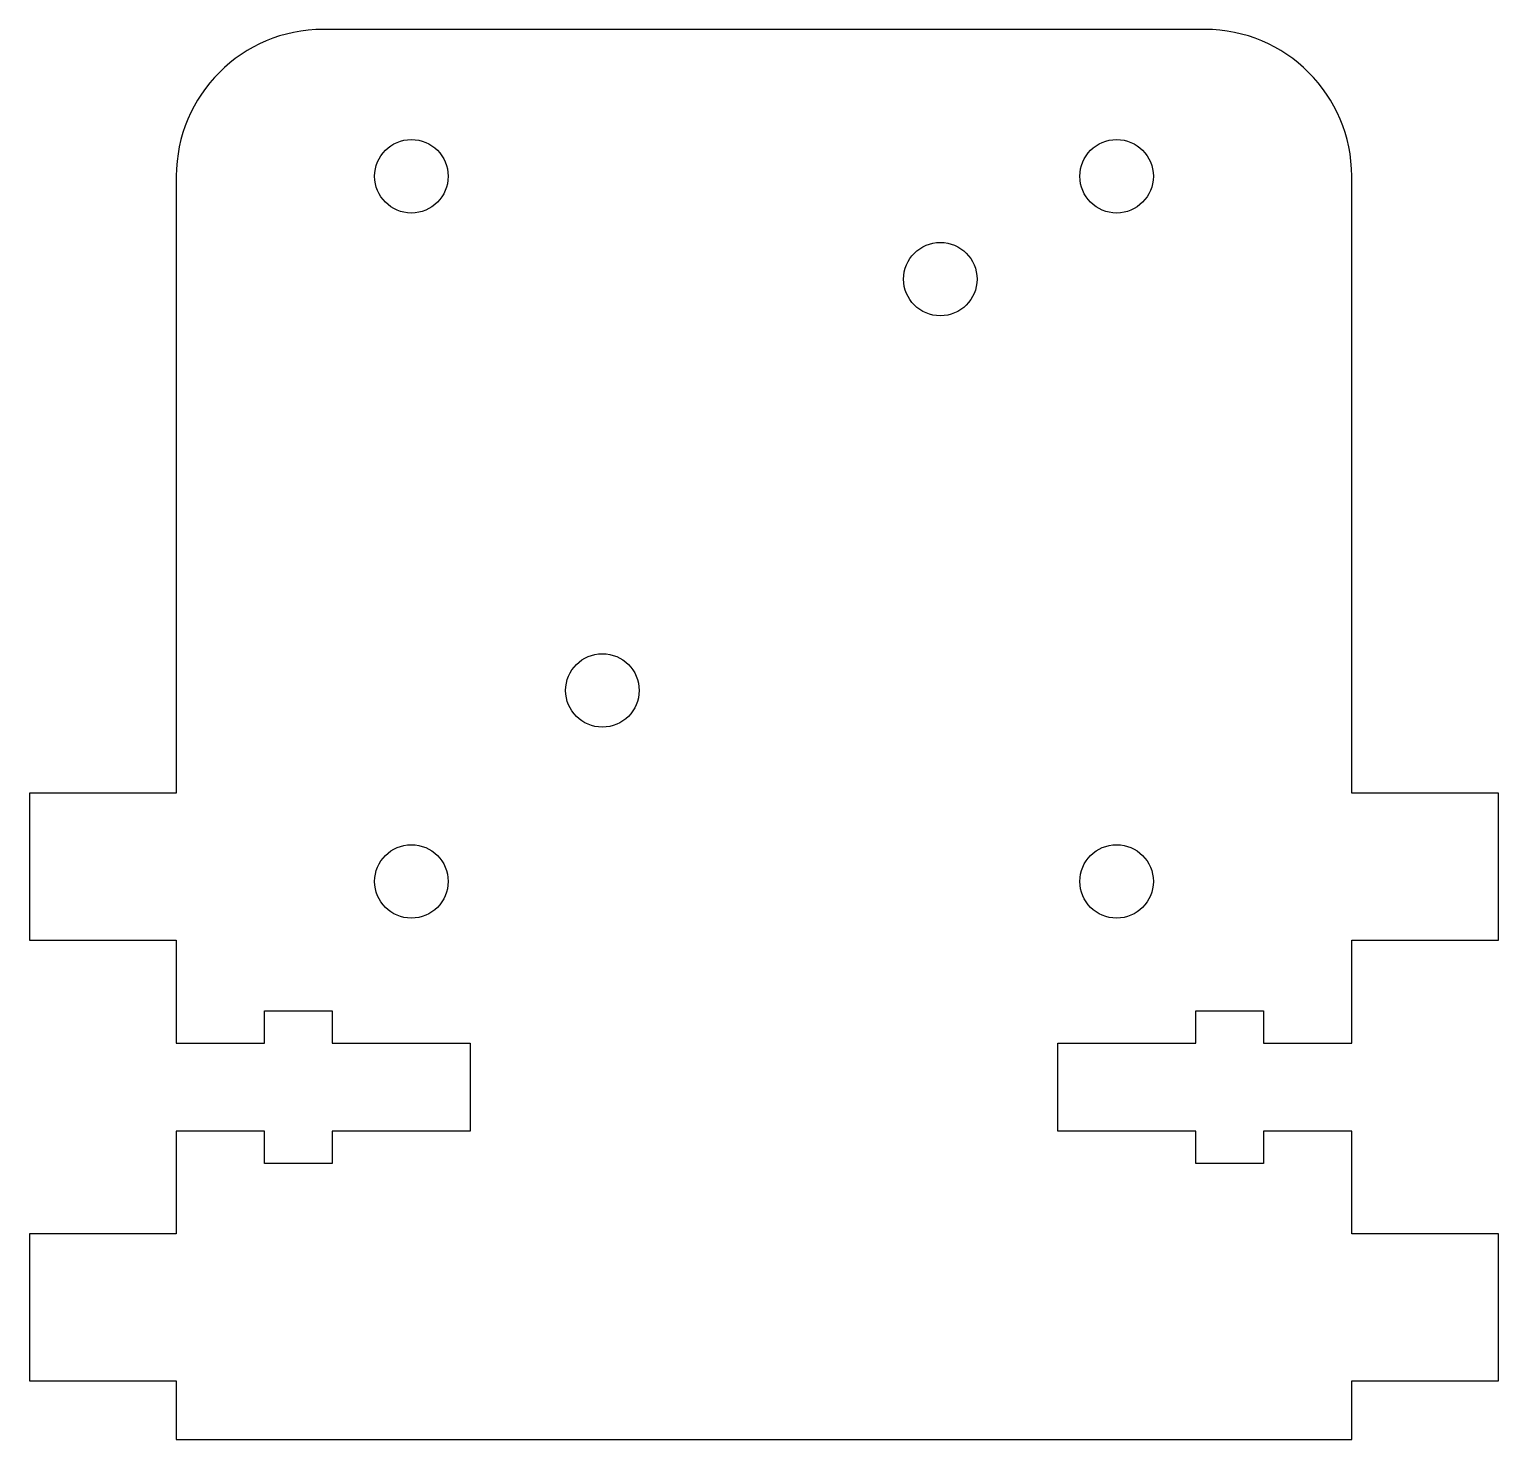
# Model space of a CAD drawing. Header units: millimetres. Extents: x -47.2 to 2.8, y -12.7 to 35.3.
import ezdxf

# ---------------------------------------------------------------- set-up
doc = ezdxf.new("R2010")
doc.units = ezdxf.units.MM

msp = doc.modelspace()

# ---------------------------------------------------------------- linework, layer by layer
at = {"color": 7, "linetype": 'Continuous', "lineweight": 25}
for p, q in [((-7.211, 35.343), (-37.211, 35.343)), ((-42.211, 30.343), (-42.211, 9.343)), ((-2.211, 9.343), (-2.211, 30.343)), ((-42.211, 9.343), (-47.211, 9.343)), ((-47.211, 9.343), (-47.211, 4.343)), ((2.789, 9.343), (-2.211, 9.343)), ((2.789, 4.343), (2.789, 9.343)), ((-47.211, 4.343), (-42.211, 4.343)), ((-42.211, 4.343), (-42.211, 0.843)), ((-2.211, 0.843), (-2.211, 4.343)), ((-2.211, 4.343), (2.789, 4.343)), ((-39.211, 0.843), (-39.211, 1.943)), ((-39.211, 1.943), (-36.911, 1.943)), ((-36.911, 1.943), (-36.911, 0.843)), ((-7.511, 0.843), (-7.511, 1.943)), ((-7.511, 1.943), (-5.211, 1.943)), ((-5.211, 1.943), (-5.211, 0.843)), ((-42.211, 0.843), (-39.211, 0.843)), ((-36.911, 0.843), (-32.211, 0.843)), ((-32.211, 0.843), (-32.211, -2.157)), ((-12.211, -2.157), (-12.211, 0.843)), ((-12.211, 0.843), (-7.511, 0.843)), ((-5.211, 0.843), (-2.211, 0.843)), ((-39.211, -2.157), (-42.211, -2.157)), ((-42.211, -2.157), (-42.211, -5.657)), ((-39.211, -3.257), (-39.211, -2.157)), ((-32.211, -2.157), (-36.911, -2.157)), ((-36.911, -2.157), (-36.911, -3.257)), ((-7.511, -2.157), (-12.211, -2.157)), ((-7.511, -3.257), (-7.511, -2.157)), ((-2.211, -2.157), (-5.211, -2.157)), ((-5.211, -2.157), (-5.211, -3.257)), ((-2.211, -5.657), (-2.211, -2.157)), ((-36.911, -3.257), (-39.211, -3.257)), ((-5.211, -3.257), (-7.511, -3.257)), ((-42.211, -5.657), (-47.211, -5.657)), ((-47.211, -5.657), (-47.211, -10.657)), ((2.789, -5.657), (-2.211, -5.657)), ((2.789, -10.657), (2.789, -5.657)), ((-47.211, -10.657), (-42.211, -10.657)), ((-42.211, -10.657), (-42.211, -12.657)), ((-2.211, -12.657), (-2.211, -10.657)), ((-2.211, -10.657), (2.789, -10.657)), ((-42.211, -12.657), (-2.211, -12.657))]:
    msp.add_line(p, q, dxfattribs=at)
for centre in [(-34.211, 30.343), (-10.211, 30.343), (-16.211, 26.843), (-27.711, 12.843), (-34.211, 6.343), (-10.211, 6.343)]:
    msp.add_circle(centre, 1.25, dxfattribs=at)
for centre, start, end in [((-37.211, 30.343), 90, 180), ((-7.211, 30.343), 0, 90)]:
    msp.add_arc(centre, 5, start, end, dxfattribs=at)

doc.saveas('drawing.dxf')
